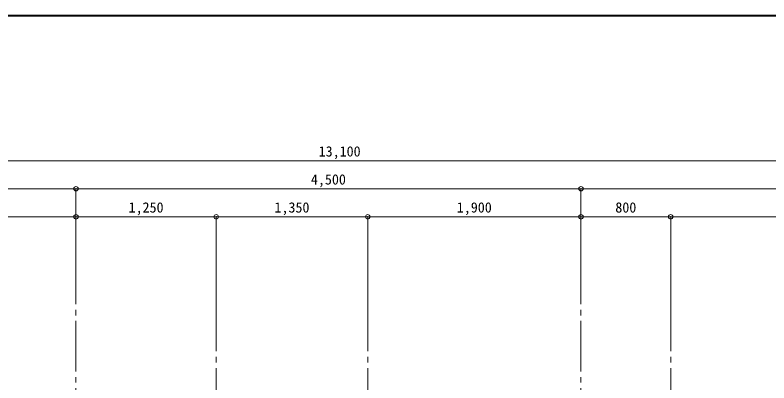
# Model space of a CAD drawing. Units: millimetres at full size, sheet at 1:50. Extents: x -9674 to 9699, y -6794 to 6791.
# Drawn here: x -3020 to 3698, y 3509 to 6791 of the extents above; entities that cross this region are included whole.
import ezdxf
from ezdxf.enums import TextEntityAlignment as Align

# ---------------------------------------------------------------- set-up
doc = ezdxf.new("R2010")
doc.units = ezdxf.units.MM
doc.header["$LTSCALE"] = 50
doc.header["$PDMODE"] = 32
doc.header["$PDSIZE"] = 40
doc.linetypes.add('CHAIN2', pattern=[12, 9, -1, 1, -1])
for name, color, linetype, lineweight in [('0-0_図面枠', 7, 'Continuous', 9), ('1-0_芯', 7, 'CHAIN2', 9), ('1-B_寸法', 7, 'Continuous', 9)]:
    doc.layers.add(name, color=color, linetype=linetype, lineweight=lineweight)
doc.styles.add('ＭＳ ゴシック', font='')
doc.styles.get('ＭＳ ゴシック').set_extended_font_data('MS Gothic')

msp = doc.modelspace()

# ---------------------------------------------------------------- linework, layer by layer
at = {"layer": '0-0_図面枠'}
for p, q in [((9697.16, 6789.66), (-9672.16, 6789.66)), ((9695.4, 6787.9), (-9670.4, 6787.9)), ((-9668.64, 6786.14), (9693.64, 6786.14)), ((9691.87, 6784.38), (-9666.87, 6784.38)), ((9690.11, 6782.61), (-9665.11, 6782.61)), ((9688.35, 6780.85), (-9663.35, 6780.85))]:
    msp.add_line(p, q, dxfattribs=at)
msp.add_lwpolyline([(9698.92, -6793.93), (9698.92, 6791.43), (-9673.92, 6791.43)], dxfattribs=at)
at = {"layer": '1-0_芯'}
for p, q in [((-2477.5, -4188.13), (-2477.5, 4241.87)), ((-1227.5, 4241.87), (-1227.5, 771.87)), ((122.5, 4241.87), (122.5, 1816.87)), ((2022.5, -4188.13), (2022.5, 4241.87)), ((2822.5, 4241.87), (2822.5, 771.87))]:
    msp.add_line(p, q, dxfattribs=at)
at = {"layer": '1-B_寸法'}
for p, q in [((-6677.5, 5491.87), (6422.5, 5491.87)), ((-6677.5, 5241.87), (-2477.5, 5241.87)), ((-2477.5, 5241.87), (2022.5, 5241.87)), ((-2477.5, 4241.87), (-2477.5, 5241.87)), ((2022.5, 5241.87), (6422.5, 5241.87)), ((2022.5, 4241.87), (2022.5, 5241.87)), ((-3917.5, 4991.87), (-2477.5, 4991.87)), ((-2477.5, 4991.87), (-1227.5, 4991.87)), ((-1227.5, 4991.87), (122.5, 4991.87)), ((-1227.5, 4241.87), (-1227.5, 4991.87)), ((122.5, 4991.87), (2022.5, 4991.87)), ((122.5, 4241.87), (122.5, 4991.87)), ((2022.5, 4991.87), (2822.5, 4991.87)), ((2822.5, 4991.87), (6422.5, 4991.87)), ((2822.5, 4241.87), (2822.5, 4991.87))]:
    msp.add_line(p, q, dxfattribs=at)
at = {"layer": '1-B_寸法', "color": 3}
for p in [(-2477.5, 5241.87), (2022.5, 5241.87), (-2477.5, 4991.87), (-1227.5, 4991.87), (122.5, 4991.87), (2022.5, 4991.87), (2822.5, 4991.87)]:
    msp.add_point(p, dxfattribs=at)

# ---------------------------------------------------------------- texts
at = {"layer": '1-B_寸法', "style": 'ＭＳ ゴシック'}
for s, p in [('13,100', (-315, 5501.87)), ('4,500', (-383.75, 5251.87)), ('1,250', (-2008.75, 5001.87)), ('1,350', (-708.75, 5001.87)), ('1,900', (916.25, 5001.87)), ('800', (2328.75, 5001.87))]:
    msp.add_text(s, height=91.64, dxfattribs=at).set_placement(p, align=Align.BOTTOM_LEFT)

doc.saveas('drawing.dxf')
